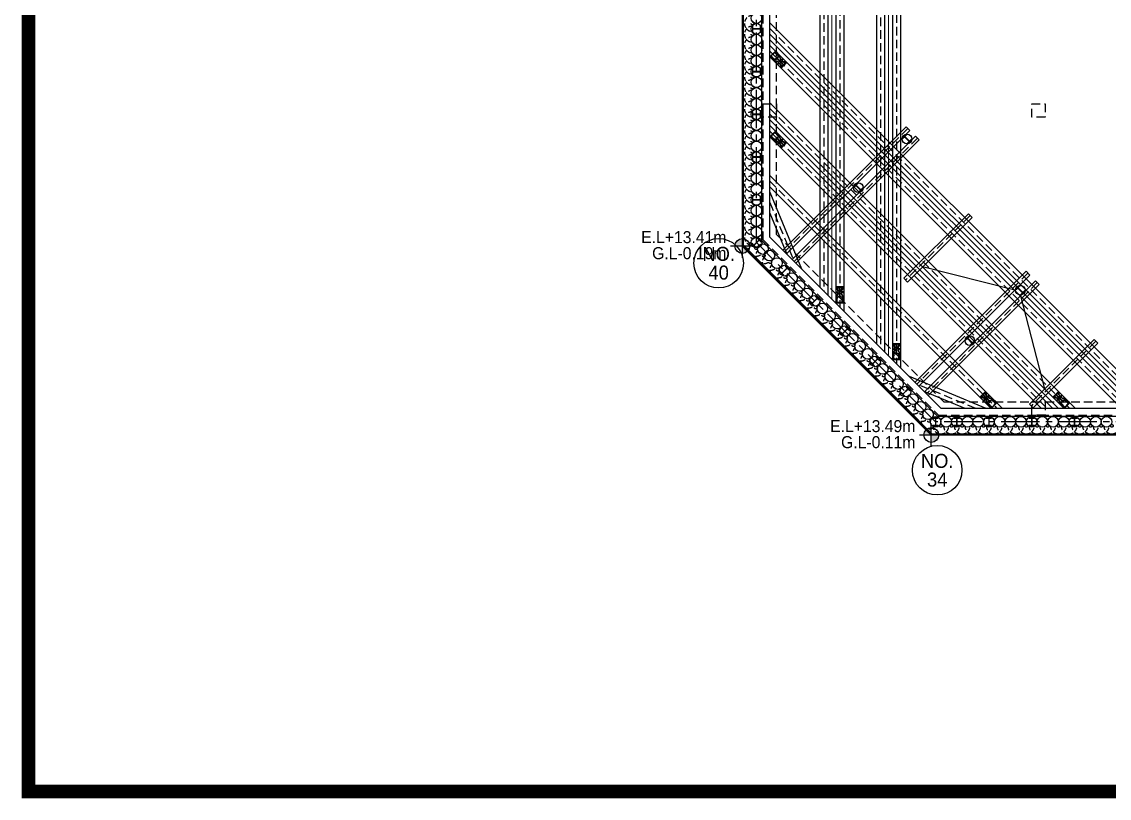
# Model space of a CAD drawing. Header units: millimetres. Extents: x 1073475 to 2890243, y -1340830 to -367733.
# Drawn here: x 2176465 to 2183594, y -384873 to -379784 of the extents above; entities that cross this region are included whole.
import ezdxf
from ezdxf.enums import TextEntityAlignment as Align

# ---------------------------------------------------------------- set-up
doc = ezdxf.new("R2010")
doc.units = ezdxf.units.MM
doc.header["$LTSCALE"] = 50
for name, pattern in [('CENTER2', [28.575, 19.05, -3.175, 3.175, -3.175]), ('HIDDEN', [9.525, 6.35, -3.175]), ('HIDDEN2', [4.7625, 3.175, -1.5875]), ('PHANTOM', [63.5, 31.75, -6.35, 6.35, -6.35, 6.35, -6.35])]:
    doc.linetypes.add(name, pattern=pattern)
doc.layers.add('_0', color=7, linetype='Continuous', lineweight=0)
for name, color, linetype in [('ANGLE', 1, 'Continuous'), ('CEN', 1, 'CENTER2'), ('CIP', 1, 'Continuous'), ('H-BEAM', 5, 'Continuous'), ('H-BEAM-상부', 173, 'Continuous'), ('HPILE-300x200', 3, 'Continuous'), ('NO', 2, 'Continuous'), ('POST PILE', 6, 'Continuous'), ('SGR', 8, 'Continuous'), ('ST-CEN', 1, 'HIDDEN'), ('ST-CEN(상부 H-BEAM)', 1, 'HIDDEN'), ('ST-CEN(하부 H-BEAM)', 1, 'HIDDEN'), ('STRUT', 3, 'Continuous'), ('WALE-1', 3, 'Continuous'), ('건축', 233, 'HIDDEN'), ('대지경계선', 6, 'PHANTOM'), ('유압JACK', 2, 'Continuous'), ('현황레벨', 7, 'Continuous')]:
    doc.layers.add(name, color=color, linetype=linetype)
doc.styles.add('돋움', font='')
doc.styles.get('돋움').set_extended_font_data('Dotum')

# ---------------------------------------------------------------- blocks, each defined once
blk = doc.blocks.new('계측평면')
at = {"layer": '대지경계선', "color": 8}
blk.add_line((26245, -35090), (1238, -35090), dxfattribs=at)
at = {"layer": '대지경계선', "const_width": 60}
for points in [[(-5833, -5158), (-176, 499), (26245, 499), (26245, -35090), (1238, -35090), (-5833, -28019), (-5833, -5158)], [(26247, -35088), (1240, -35088), (-5831, -28017), (-5831, -5156), (-174, 501), (26247, 501)]]:
    blk.add_lwpolyline(points, dxfattribs=at)
blk = doc.blocks.new('A$C1D3235D9')
at = {"layer": 'SGR', "linetype": 'HIDDEN2'}
blk.add_circle((0, 0), 50, dxfattribs=at)
blk.add_arc((0, 0), 300, 0, 180, dxfattribs=at)
blk = doc.blocks.new('A$C59AB4A79')
at = {"layer": '현황레벨'}
h = blk.add_hatch(color=251, dxfattribs=at)
h.paths.add_polyline_path([(-18378, -23392, 0.414214), (-18655, -23669), (-18378, -23669)])
h.paths.add_polyline_path([(-18378, -23669), (-18378, -23946, 0.414214), (-18101, -23669)])
h = blk.add_hatch(color=251, dxfattribs=at)
h.paths.add_polyline_path([(-11307, -30463, 0.414214), (-11584, -30740), (-11307, -30740)])
h.paths.add_polyline_path([(-11307, -30740), (-11307, -31017, 0.414214), (-11029, -30740)])
at = {"layer": '_0', "color": 251}
for p, q in [((-12913, 3275), (-12913, -27775)), ((-15034, 1154), (-15034, -25654)), ((-17350, -15950), (-3550, -29750)), ((-17350, -18950), (-6550, -29750))]:
    blk.add_line(p, q, dxfattribs=at)
at = {"layer": 'ANGLE', "color": 251, "ltscale": 0.2}
for p, q in [((-8187, -25325), (-11632, -24456)), ((-7975, -25537), (-7068, -29020))]:
    blk.add_line(p, q, dxfattribs=at)
at = {"layer": 'CEN', "color": 251, "ltscale": 1.5}
for p, q in [((-17850, -23545), (-17850, -955)), ((-11145, -30250), (-17850, -23545)), ((14173, -30250), (-11145, -30250))]:
    blk.add_line(p, q, dxfattribs=at)
at = {"layer": 'CIP', "color": 251}
for centre in [(-17850, -15145), (-17850, -15545), (-17850, -15945), (-17850, -16345), (-17850, -16745), (-17850, -17145), (-17850, -17545), (-17850, -17945), (-17850, -18345), (-17850, -18745), (-17850, -19145), (-17850, -19545), (-17850, -19945), (-17850, -20345), (-17850, -20745), (-17850, -21145), (-17850, -21545), (-17850, -21945), (-17850, -22345), (-17850, -22745), (-17850, -23145), (-17850, -23545), (-17611, -23784), (-17368, -24027), (-17085, -24310), (-16802, -24593), (-16519, -24876), (-16236, -25159), (-15953, -25442), (-15670, -25725), (-15388, -26007), (-15105, -26290), (-14822, -26573), (-14539, -26856), (-14256, -27139), (-13973, -27422), (-13691, -27704), (-13408, -27987), (-13125, -28270), (-12842, -28553), (-12559, -28836), (-12276, -29119), (-11994, -29401), (-11711, -29684), (-11428, -29967), (-11145, -30250), (-10748, -30250), (-10350, -30250), (-9950, -30250), (-9550, -30250), (-9150, -30250), (-8750, -30250), (-8350, -30250), (-7950, -30250), (-7550, -30250), (-7150, -30250), (-6750, -30250), (-6350, -30250), (-5950, -30250), (-5550, -30250), (-5150, -30250), (-4750, -30250)]:
    blk.add_circle(centre, 200, dxfattribs=at)
at = {"layer": 'H-BEAM', "color": 251}
for p, q in [((-16866, -23822), (-12253, -19208)), ((-12112, -19350), (-16725, -23963)), ((-12253, -19208), (-12112, -19350)), ((-11900, -19562), (-16513, -24175)), ((-16371, -24317), (-11758, -19703)), ((-11758, -19703), (-11900, -19562)), ((-11917, -28771), (-7763, -24618)), ((-7622, -24759), (-11775, -28913)), ((-7763, -24618), (-7622, -24759)), ((-7409, -24971), (-11563, -29125)), ((-11422, -29266), (-7268, -25113)), ((-7268, -25113), (-7409, -24971))]:
    blk.add_line(p, q, dxfattribs=at)
at = {"layer": 'H-BEAM-상부', "color": 251}
for p, q in [((-9920, -22461), (-12339, -24880)), ((-12197, -25022), (-9778, -22603)), ((-9778, -22603), (-9920, -22461)), ((-12339, -24880), (-12197, -25022)), ((-5215, -27166), (-7634, -29585)), ((-5073, -27308), (-5215, -27166)), ((-7492, -29727), (-5073, -27308)), ((-7634, -29585), (-7492, -29727))]:
    blk.add_line(p, q, dxfattribs=at)
at = {"layer": 'HPILE-300x200', "color": 251}
for p, q in [((-17700, -15545), (-18000, -15545)), ((-17700, -17145), (-18000, -17145)), ((-17700, -18745), (-18000, -18745)), ((-17700, -20345), (-18000, -20345)), ((-17700, -21945), (-18000, -21945)), ((-18017, -23570), (-18027, -23580)), ((-18027, -23580), (-17885, -23722)), ((-17963, -23624), (-18017, -23570)), ((-17744, -23439), (-17956, -23651)), ((-17771, -23460), (-17935, -23624)), ((-17929, -23630), (-17765, -23466)), ((-17815, -23368), (-17825, -23378)), ((-17825, -23378), (-17771, -23431)), ((-17673, -23510), (-17815, -23368)), ((-17737, -23466), (-17683, -23520)), ((-17683, -23520), (-17673, -23510)), ((-17875, -23712), (-17929, -23658)), ((-17885, -23722), (-17875, -23712)), ((-16696, -24487), (-16908, -24699)), ((-15564, -25618), (-15777, -25831)), ((-14433, -26750), (-14645, -26962)), ((-13302, -27881), (-13514, -28093)), ((-12170, -29013), (-12382, -29225)), ((-11045, -30100), (-11245, -30100)), ((-11245, -30100), (-11245, -30114)), ((-11245, -30114), (-11169, -30114)), ((-11145, -30100), (-11145, -30400)), ((-11120, -30114), (-11045, -30114)), ((-11045, -30114), (-11045, -30100)), ((-10250, -30100), (-10450, -30100)), ((-10450, -30100), (-10450, -30114)), ((-10450, -30114), (-10375, -30114)), ((-10350, -30100), (-10350, -30400)), ((-10326, -30114), (-10250, -30114)), ((-10250, -30114), (-10250, -30100)), ((-9150, -30100), (-9150, -30400)), ((-7550, -30100), (-7550, -30400)), ((-5950, -30100), (-5950, -30400)), ((-11169, -30386), (-11245, -30386)), ((-11245, -30386), (-11245, -30400)), ((-11245, -30400), (-11045, -30400)), ((-11149, -30134), (-11149, -30366)), ((-11140, -30366), (-11140, -30134)), ((-11045, -30386), (-11120, -30386)), ((-11045, -30400), (-11045, -30386)), ((-10375, -30386), (-10450, -30386)), ((-10450, -30386), (-10450, -30400)), ((-10450, -30400), (-10250, -30400)), ((-10355, -30134), (-10355, -30366)), ((-10346, -30366), (-10346, -30134)), ((-10250, -30386), (-10326, -30386)), ((-10250, -30400), (-10250, -30386))]:
    blk.add_line(p, q, dxfattribs=at)
for points in [[(-18000, -15645), (-17986, -15645), (-17986, -15569, -0.414214), (-17966, -15549), (-17734, -15549, -0.414214), (-17714, -15569), (-17714, -15645), (-17700, -15645), (-17700, -15445), (-17714, -15445), (-17714, -15520, -0.414214), (-17734, -15540), (-17966, -15540, -0.414214), (-17986, -15520), (-17986, -15445), (-18000, -15445)], [(-18000, -17245), (-17986, -17245), (-17986, -17169, -0.414214), (-17966, -17149), (-17734, -17149, -0.414214), (-17714, -17169), (-17714, -17245), (-17700, -17245), (-17700, -17045), (-17714, -17045), (-17714, -17120, -0.414214), (-17734, -17140), (-17966, -17140, -0.414214), (-17986, -17120), (-17986, -17045), (-18000, -17045)], [(-18000, -18845), (-17986, -18845), (-17986, -18769, -0.414214), (-17966, -18749), (-17734, -18749, -0.414214), (-17714, -18769), (-17714, -18845), (-17700, -18845), (-17700, -18645), (-17714, -18645), (-17714, -18720, -0.414214), (-17734, -18740), (-17966, -18740, -0.414214), (-17986, -18720), (-17986, -18645), (-18000, -18645)], [(-18000, -20445), (-17986, -20445), (-17986, -20369, -0.414214), (-17966, -20349), (-17734, -20349, -0.414214), (-17714, -20369), (-17714, -20445), (-17700, -20445), (-17700, -20245), (-17714, -20245), (-17714, -20320, -0.414214), (-17734, -20340), (-17966, -20340, -0.414214), (-17986, -20320), (-17986, -20245), (-18000, -20245)], [(-18000, -22045), (-17986, -22045), (-17986, -21969, -0.414214), (-17966, -21949), (-17734, -21949, -0.414214), (-17714, -21969), (-17714, -22045), (-17700, -22045), (-17700, -21845), (-17714, -21845), (-17714, -21920, -0.414214), (-17734, -21940), (-17966, -21940, -0.414214), (-17986, -21920), (-17986, -21845), (-18000, -21845)], [(-16837, -24770), (-16827, -24760), (-16881, -24707, -0.414214), (-16881, -24678), (-16717, -24514, -0.414214), (-16688, -24514), (-16635, -24568), (-16625, -24558), (-16766, -24416), (-16776, -24426), (-16723, -24480, -0.414214), (-16723, -24508), (-16887, -24672, -0.414214), (-16915, -24672), (-16969, -24619), (-16979, -24629)], [(-15706, -25901), (-15696, -25891), (-15749, -25838, -0.414214), (-15749, -25810), (-15585, -25646, -0.414214), (-15557, -25646), (-15504, -25699), (-15494, -25689), (-15635, -25548), (-15645, -25558), (-15592, -25611, -0.414214), (-15592, -25639), (-15756, -25803, -0.414214), (-15784, -25803), (-15837, -25750), (-15847, -25760)], [(-14574, -27033), (-14565, -27023), (-14618, -26969, -0.414214), (-14618, -26941), (-14454, -26777, -0.414214), (-14426, -26777), (-14372, -26830), (-14362, -26821), (-14504, -26679), (-14514, -26689), (-14460, -26742, -0.414214), (-14460, -26771), (-14624, -26935, -0.414214), (-14653, -26935), (-14706, -26881), (-14716, -26891)], [(-13443, -28164), (-13433, -28154), (-13487, -28101, -0.414214), (-13487, -28072), (-13323, -27908, -0.414214), (-13294, -27908), (-13241, -27962), (-13231, -27952), (-13372, -27810), (-13382, -27820), (-13329, -27874, -0.414214), (-13329, -27902), (-13493, -28066, -0.414214), (-13521, -28066), (-13575, -28013), (-13584, -28023)], [(-12312, -29295), (-12302, -29286), (-12355, -29232, -0.414214), (-12355, -29204), (-12191, -29040, -0.414214), (-12163, -29040), (-12109, -29093), (-12100, -29083), (-12241, -28942), (-12251, -28952), (-12198, -29005, -0.414214), (-12198, -29033), (-12362, -29197, -0.414214), (-12390, -29197), (-12443, -29144), (-12453, -29154)], [(-9050, -30400), (-9050, -30386), (-9126, -30386, -0.414214), (-9146, -30366), (-9146, -30134, -0.414214), (-9126, -30114), (-9050, -30114), (-9050, -30100), (-9250, -30100), (-9250, -30114), (-9175, -30114, -0.414214), (-9155, -30134), (-9155, -30366, -0.414214), (-9175, -30386), (-9250, -30386), (-9250, -30400)], [(-7450, -30400), (-7450, -30386), (-7525, -30386, -0.414214), (-7545, -30366), (-7545, -30134, -0.414214), (-7525, -30114), (-7450, -30114), (-7450, -30100), (-7650, -30100), (-7650, -30114), (-7574, -30114, -0.414214), (-7554, -30134), (-7554, -30366, -0.414214), (-7574, -30386), (-7650, -30386), (-7650, -30400)], [(-5850, -30400), (-5850, -30386), (-5926, -30386, -0.414214), (-5946, -30366), (-5946, -30134, -0.414214), (-5926, -30114), (-5850, -30114), (-5850, -30100), (-6050, -30100), (-6050, -30114), (-5975, -30114, -0.414214), (-5955, -30134), (-5955, -30366, -0.414214), (-5975, -30386), (-6050, -30386), (-6050, -30400)]]:
    blk.add_lwpolyline(points, format="xyb", close=True, dxfattribs=at)
for centre, start, end in [((-17785, -23446), 315, 45), ((-17751, -23480), 45, 135), ((-17949, -23610), 225, 315), ((-17915, -23644), 135, 225), ((-11169, -30134), 0, 90), ((-11120, -30134), 90, 180), ((-10375, -30134), 0, 90), ((-10326, -30134), 90, 180), ((-11169, -30366), 270, 0), ((-11120, -30366), 180, 270), ((-10375, -30366), 270, 0), ((-10326, -30366), 180, 270)]:
    blk.add_arc(centre, 20, start, end, dxfattribs=at)
at = {"layer": 'NO', "color": 251}
for centre in [(-19265, -24314), (-11087, -32060)]:
    blk.add_circle(centre, 927, dxfattribs=at)
at = {"layer": 'POST PILE', "color": 251}
for p, q in [((-12112, -19774), (-12324, -19562)), ((-13930, -21592), (-14142, -21380)), ((-7869, -25431), (-8081, -25219)), ((-9758, -27320), (-9970, -27108))]:
    blk.add_line(p, q, dxfattribs=at)
for points in [[(-12395, -19633), (-12377, -19650), (-12327, -19600, -0.414214), (-12299, -19600), (-12150, -19749, -0.414214), (-12150, -19777), (-12200, -19827), (-12182, -19845), (-12041, -19703), (-12059, -19686), (-12109, -19736, -0.414214), (-12137, -19736), (-12285, -19587, -0.414214), (-12285, -19559), (-12235, -19509), (-12253, -19491)], [(-14213, -21451), (-14195, -21469), (-14145, -21419, -0.414214), (-14117, -21419), (-13968, -21567, -0.414214), (-13968, -21595), (-14018, -21645), (-14001, -21663), (-13859, -21522), (-13877, -21504), (-13927, -21554, -0.414214), (-13955, -21554), (-14103, -21405, -0.414214), (-14103, -21377), (-14054, -21327), (-14071, -21309)], [(-8152, -25290), (-8134, -25307), (-8084, -25257, -0.414214), (-8056, -25257), (-7908, -25406, -0.414214), (-7908, -25434), (-7957, -25484), (-7940, -25502), (-7798, -25360), (-7816, -25343), (-7866, -25392, -0.414214), (-7894, -25392), (-8043, -25244, -0.414214), (-8043, -25216), (-7993, -25166), (-8010, -25148)], [(-10041, -27178), (-10023, -27196), (-9973, -27146, -0.414214), (-9945, -27146), (-9797, -27295, -0.414214), (-9797, -27323), (-9846, -27373), (-9829, -27391), (-9687, -27249), (-9705, -27231), (-9755, -27281, -0.414214), (-9783, -27281), (-9932, -27133, -0.414214), (-9932, -27105), (-9882, -27055), (-9899, -27037)]]:
    blk.add_lwpolyline(points, format="xyb", close=True, dxfattribs=at)
for centre in [(-12218, -19668), (-14036, -21486), (-7975, -25325), (-9864, -27214)]:
    blk.add_circle(centre, 180, dxfattribs=at)
at = {"layer": 'SGR', "color": 251, "linetype": 'HIDDEN2'}
for centre in [(-17859, -23749), (-17576, -24031), (-17332, -24275), (-17049, -24558), (-10948, -30400), (-10548, -30400), (-10150, -30400), (-9750, -30400), (-9350, -30400)]:
    blk.add_circle(centre, 50, dxfattribs=at)
for centre, start, end in [((-17859, -23749), 135, 315), ((-17576, -24031), 135, 315), ((-17332, -24275), 135, 315), ((-17049, -24558), 135, 315), ((-10948, -30400), 180, 0), ((-10548, -30400), 180, 0), ((-10150, -30400), 180, 0), ((-9750, -30400), 180, 0), ((-9350, -30400), 180, 0)]:
    blk.add_arc(centre, 300, start, end, dxfattribs=at)
at = {"layer": 'ST-CEN', "color": 251}
for p, q in [((-12613, 3575), (-12613, -28075)), ((-13213, 2975), (-13213, -27475)), ((-14734, 1454), (-14734, -25954)), ((-15334, 854), (-15334, -25354)), ((-17350, -15526), (-3126, -29750)), ((-17350, -16374), (-3974, -29750)), ((-17350, -18526), (-6126, -29750)), ((-17350, -19374), (-6974, -29750)), ((-17350, -21250), (-8850, -29750)), ((-17350, -22045), (-16436, -24252)), ((-9645, -29750), (-11852, -28836))]:
    blk.add_line(p, q, dxfattribs=at)
at = {"layer": 'ST-CEN(상부 H-BEAM)', "color": 251}
for p, q in [((-9849, -22532), (-12268, -24951)), ((-5144, -27237), (-7563, -29656))]:
    blk.add_line(p, q, dxfattribs=at)
at = {"layer": 'ST-CEN(하부 H-BEAM)', "color": 251}
for p, q in [((-12182, -19279), (-16796, -23892)), ((-11829, -19633), (-16442, -24246)), ((-7692, -24688), (-11846, -28842)), ((-7339, -25042), (-11492, -29196))]:
    blk.add_line(p, q, dxfattribs=at)
at = {"layer": 'STRUT', "color": 251}
for p, q in [((-12463, 3725), (-12463, -28225)), ((-12763, 3425), (-12763, -27925)), ((-13063, 3125), (-13063, -27625)), ((-13363, 2825), (-13363, -27325)), ((-14884, 1304), (-14884, -25804)), ((-14584, 1604), (-14584, -26104)), ((-15184, 1004), (-15184, -25504)), ((-15484, 704), (-15484, -25204)), ((-17350, -15314), (-2914, -29750)), ((-17350, -15738), (-3338, -29750)), ((-17350, -16162), (-3762, -29750)), ((-17350, -16586), (-4186, -29750)), ((-17350, -18314), (-5914, -29750)), ((-17350, -18738), (-6338, -29750)), ((-17350, -19162), (-6762, -29750)), ((-17350, -19586), (-7186, -29750)), ((-17350, -21038), (-8638, -29750)), ((-17350, -21462), (-9062, -29750))]:
    blk.add_line(p, q, dxfattribs=at)
at = {"layer": 'STRUT', "color": 251, "ltscale": 0.2}
for p, q in [((-17350, -21653), (-16159, -24529)), ((-17350, -22437), (-16713, -23975)), ((-9253, -29750), (-12129, -28559)), ((-10037, -29750), (-11575, -29113))]:
    blk.add_line(p, q, dxfattribs=at)
at = {"layer": 'WALE-1', "color": 251}
for p, q in [((-17650, -23462), (-17650, -1038)), ((-17350, -23338), (-17350, -1162)), ((-11062, -30050), (-17650, -23462)), ((-10938, -29750), (-17350, -23338)), ((13923, -30050), (-11062, -30050)), ((13623, -29750), (-10938, -29750))]:
    blk.add_line(p, q, dxfattribs=at)
at = {"layer": '건축', "color": 251}
for p, q in [((-18378, -23669), (-18378, -808)), ((-17600, -23441), (-17600, -1059)), ((-17100, -23234), (-17100, -1266)), ((-17600, -18850), (-17600, -18350)), ((-17600, -18350), (-17100, -18350)), ((-17100, -18350), (-17100, -18850)), ((-7550, -18850), (-7550, -18350)), ((-7550, -18350), (-7050, -18350)), ((-7050, -18350), (-7050, -18850)), ((-17100, -18850), (-17600, -18850)), ((-7050, -18850), (-7550, -18850)), ((-17600, -23441), (-11041, -30000)), ((-17100, -23234), (-10834, -29500)), ((-11307, -30740), (-18378, -23669)), ((-10834, -29500), (12500, -29500)), ((-7550, -30000), (-7550, -29500)), ((-7550, -29500), (-7050, -29500)), ((-7050, -29500), (-7050, -30000)), ((-11041, -30000), (13000, -30000)), ((-7050, -30000), (-7550, -30000)), ((13700, -30740), (-11307, -30740))]:
    blk.add_line(p, q, dxfattribs=at)
at = {"layer": '대지경계선', "const_width": 60}
blk.add_lwpolyline([(13700, -30740), (-11307, -30740), (-18378, -23669), (-18378, -808), (-12721, 4849), (13700, 4849)], dxfattribs=at)
at = {"layer": '유압JACK', "color": 251}
for p, q in [((-17350, -16586), (-17138, -16374)), ((-17341, -16596), (-17350, -16586)), ((-17341, -16596), (-17166, -16734)), ((-17334, -16596), (-17320, -16581)), ((-17298, -16581), (-17149, -16731)), ((-17296, -16557), (-17167, -16429)), ((-17296, -16562), (-17169, -16688)), ((-17276, -16581), (-17274, -16578)), ((-17274, -16578), (-17263, -16589)), ((-17266, -16591), (-17263, -16589)), ((-17202, -16655), (-17199, -16652)), ((-17189, -16663), (-17199, -16652)), ((-17192, -16666), (-17189, -16663)), ((-17163, -16429), (-17036, -16555)), ((-17144, -16448), (-17146, -16451)), ((-17146, -16451), (-17136, -16461)), ((-17129, -16391), (-17143, -16405)), ((-17143, -16426), (-16994, -16575)), ((-17129, -16383), (-17138, -16374)), ((-17133, -16458), (-17136, -16461)), ((-17129, -16383), (-16990, -16558)), ((-17129, -16677), (-17047, -16596)), ((-17125, -16681), (-17129, -16677)), ((-17127, -16664), (-17060, -16598)), ((-17123, -16668), (-17127, -16664)), ((-17125, -16681), (-17044, -16600)), ((-17123, -16668), (-17058, -16603)), ((-17119, -16668), (-17122, -16666)), ((-17121, -16670), (-17056, -16605)), ((-17121, -16677), (-17051, -16607)), ((-17118, -16674), (-17121, -16670)), ((-17117, -16673), (-17121, -16670)), ((-17115, -16683), (-17121, -16677)), ((-17113, -16682), (-17119, -16675)), ((-17075, -16662), (-16995, -16742)), ((-17069, -16522), (-17072, -16525)), ((-17062, -16535), (-17072, -16525)), ((-17067, -16670), (-17055, -16657)), ((-17063, -16649), (-16983, -16729)), ((-17059, -16533), (-17062, -16535)), ((-17057, -16601), (-17060, -16598)), ((-17058, -16603), (-17057, -16601)), ((-17056, -16605), (-17058, -16603)), ((-17056, -16605), (-17054, -16603)), ((-17051, -16607), (-17054, -16603)), ((-17051, -16607), (-17054, -16603)), ((-17051, -16607), (-17054, -16603)), ((-17051, -16607), (-17047, -16603)), ((-17043, -16612), (-17049, -16605)), ((-17044, -16600), (-17047, -16596)), ((-17041, -16609), (-17047, -16603)), ((-16936, -16686), (-16967, -16622)), ((-16967, -16643), (-16967, -16626)), ((-16932, -16689), (-16961, -16661)), ((-16872, -16665), (-16908, -16695)), ((-16858, -16679), (-16888, -16714)), ((-17039, -16788), (-17103, -16757)), ((-17081, -16757), (-17098, -16757)), ((-17035, -16792), (-17064, -16763)), ((-17060, -16852), (-17030, -16816)), ((-17046, -16866), (-17010, -16836)), ((-16995, -16752), (-17035, -16792)), ((-16984, -16741), (-17032, -16789)), ((-17031, -16795), (-17032, -16795)), ((-16990, -16837), (-17032, -16795)), ((-17031, -16796), (-17032, -16795)), ((-17009, -16728), (-16996, -16715)), ((-16995, -16752), (-16932, -16689)), ((-16988, -16838), (-16990, -16837)), ((-16984, -16741), (-16935, -16692)), ((-16934, -16790), (-16983, -16838)), ((-16974, -16846), (-16894, -16934)), ((-16973, -16829), (-16895, -16751)), ((-16930, -16794), (-16973, -16838)), ((-16969, -16833), (-16973, -16829)), ((-16967, -16831), (-16971, -16827)), ((-16969, -16833), (-16891, -16755)), ((-16932, -16992), (-16959, -16862)), ((-16935, -16994), (-16832, -16892)), ((-16935, -16994), (-16850, -16909)), ((-16935, -16994), (-16895, -16954)), ((-16926, -17011), (-16935, -17001)), ((-16934, -16790), (-16886, -16742)), ((-16887, -16734), (-16930, -16692)), ((-16929, -16693), (-16930, -16692)), ((-16928, -16694), (-16930, -16692)), ((-16930, -16794), (-16887, -16751)), ((-16926, -17011), (-16714, -16799)), ((-16714, -16799), (-16926, -17011)), ((-16911, -16825), (-16850, -16888)), ((-16900, -16814), (-16836, -16875)), ((-16893, -16757), (-16897, -16753)), ((-16891, -16755), (-16895, -16751)), ((-16886, -16736), (-16887, -16734)), ((-16878, -16751), (-16790, -16830)), ((-16733, -16792), (-16862, -16765)), ((-16730, -16789), (-16840, -16899)), ((-16730, -16789), (-16815, -16874)), ((-16730, -16789), (-16770, -16829)), ((-16714, -16799), (-16723, -16789)), ((-17350, -19586), (-17138, -19374)), ((-17296, -19557), (-17167, -19429)), ((-17163, -19429), (-17036, -19555)), ((-17144, -19448), (-17146, -19451)), ((-17146, -19451), (-17136, -19461)), ((-17129, -19391), (-17143, -19405)), ((-17143, -19426), (-16994, -19575)), ((-17129, -19383), (-17138, -19374)), ((-17133, -19458), (-17136, -19461)), ((-17129, -19383), (-16990, -19558)), ((-17069, -19522), (-17072, -19525)), ((-17062, -19535), (-17072, -19525)), ((-17059, -19533), (-17062, -19535)), ((-17341, -19596), (-17350, -19586)), ((-17341, -19596), (-17166, -19734)), ((-17334, -19596), (-17320, -19581)), ((-17298, -19581), (-17149, -19731)), ((-17296, -19562), (-17169, -19688)), ((-17276, -19581), (-17274, -19578)), ((-17274, -19578), (-17263, -19589)), ((-17266, -19591), (-17263, -19589)), ((-17202, -19655), (-17199, -19652)), ((-17189, -19663), (-17199, -19652)), ((-17192, -19666), (-17189, -19663)), ((-17129, -19677), (-17047, -19596)), ((-17125, -19681), (-17129, -19677)), ((-17127, -19664), (-17060, -19598)), ((-17123, -19668), (-17127, -19664)), ((-17125, -19681), (-17044, -19600)), ((-17123, -19668), (-17058, -19603)), ((-17119, -19668), (-17122, -19666)), ((-17121, -19670), (-17056, -19605)), ((-17121, -19677), (-17051, -19607)), ((-17118, -19674), (-17121, -19670)), ((-17117, -19673), (-17121, -19670)), ((-17115, -19683), (-17121, -19677)), ((-17113, -19682), (-17119, -19675)), ((-17039, -19788), (-17103, -19757)), ((-17081, -19757), (-17098, -19757)), ((-17075, -19662), (-16995, -19742)), ((-17067, -19670), (-17055, -19657)), ((-17035, -19792), (-17064, -19763)), ((-17063, -19649), (-16983, -19729)), ((-17057, -19601), (-17060, -19598)), ((-17060, -19852), (-17030, -19816)), ((-17058, -19603), (-17057, -19601)), ((-17056, -19605), (-17058, -19603)), ((-17056, -19605), (-17054, -19603)), ((-17051, -19607), (-17054, -19603)), ((-17051, -19607), (-17054, -19603)), ((-17051, -19607), (-17054, -19603)), ((-17051, -19607), (-17047, -19603)), ((-17043, -19612), (-17049, -19605)), ((-17044, -19600), (-17047, -19596)), ((-17041, -19609), (-17047, -19603)), ((-17046, -19866), (-17010, -19836)), ((-16995, -19752), (-17035, -19792)), ((-16984, -19741), (-17032, -19789)), ((-17031, -19795), (-17032, -19795)), ((-16990, -19837), (-17032, -19795)), ((-17031, -19796), (-17032, -19795)), ((-17009, -19728), (-16996, -19715)), ((-16995, -19752), (-16932, -19689)), ((-16988, -19838), (-16990, -19837)), ((-16984, -19741), (-16935, -19692)), ((-16934, -19790), (-16983, -19838)), ((-16974, -19846), (-16894, -19934)), ((-16973, -19829), (-16895, -19751)), ((-16930, -19794), (-16973, -19838)), ((-16969, -19833), (-16973, -19829)), ((-16967, -19831), (-16971, -19827)), ((-16969, -19833), (-16891, -19755)), ((-16936, -19686), (-16967, -19622)), ((-16967, -19643), (-16967, -19626)), ((-16932, -19689), (-16961, -19661)), ((-16932, -19992), (-16959, -19862)), ((-16935, -19994), (-16832, -19892)), ((-16935, -19994), (-16850, -19909)), ((-16934, -19790), (-16886, -19742)), ((-16887, -19734), (-16930, -19692)), ((-16929, -19693), (-16930, -19692)), ((-16928, -19694), (-16930, -19692)), ((-16930, -19794), (-16887, -19751)), ((-16926, -20011), (-16714, -19799)), ((-16714, -19799), (-16926, -20011)), ((-16911, -19825), (-16850, -19888)), ((-16872, -19665), (-16908, -19695)), ((-16900, -19814), (-16836, -19875)), ((-16893, -19757), (-16897, -19753)), ((-16891, -19755), (-16895, -19751)), ((-16858, -19679), (-16888, -19714)), ((-16886, -19736), (-16887, -19734)), ((-16878, -19751), (-16790, -19830)), ((-16733, -19792), (-16862, -19765)), ((-16730, -19789), (-16840, -19899)), ((-16730, -19789), (-16815, -19874)), ((-16730, -19789), (-16770, -19829)), ((-16714, -19799), (-16723, -19789)), ((-16935, -19994), (-16895, -19954)), ((-16926, -20011), (-16935, -20001)), ((-14884, -25204), (-14884, -25217)), ((-14584, -25204), (-14884, -25204)), ((-14884, -25204), (-14584, -25204)), ((-14879, -25222), (-14759, -25222)), ((-14879, -25222), (-14723, -25222)), ((-14879, -25222), (-14823, -25222)), ((-14875, -25222), (-14802, -25333)), ((-14589, -25222), (-14734, -25222)), ((-14589, -25222), (-14709, -25222)), ((-14593, -25222), (-14666, -25333)), ((-14589, -25222), (-14646, -25222)), ((-14584, -25204), (-14584, -25217)), ((-14884, -25791), (-14858, -25569)), ((-14867, -25391), (-14820, -25387)), ((-14867, -25411), (-14820, -25415)), ((-14844, -25771), (-14844, -25560)), ((-14807, -25441), (-14830, -25508)), ((-14828, -25783), (-14828, -25604)), ((-14828, -25636), (-14824, -25636)), ((-14815, -25493), (-14827, -25505)), ((-14824, -25636), (-14824, -25651)), ((-14801, -25354), (-14808, -25236)), ((-14807, -25370), (-14807, -25372)), ((-14807, -25372), (-14807, -25432)), ((-14807, -25430), (-14807, -25432)), ((-14807, -25431), (-14807, -25432)), ((-14807, -25436), (-14807, -25476)), ((-14718, -25436), (-14807, -25436)), ((-14734, -25366), (-14803, -25366)), ((-14734, -25436), (-14803, -25436)), ((-14734, -25360), (-14795, -25360)), ((-14791, -25578), (-14791, -25583)), ((-14676, -25578), (-14791, -25578)), ((-14676, -25583), (-14791, -25583)), ((-14679, -25360), (-14789, -25360)), ((-14789, -25360), (-14789, -25366)), ((-14679, -25366), (-14789, -25366)), ((-14786, -25360), (-14786, -25366)), ((-14786, -25570), (-14786, -25578)), ((-14781, -25578), (-14786, -25578)), ((-14783, -25569), (-14783, -25578)), ((-14781, -25578), (-14781, -25583)), ((-14781, -25578), (-14781, -25583)), ((-14781, -25578), (-14781, -25583)), ((-14682, -25578), (-14781, -25578)), ((-14779, -25583), (-14781, -25583)), ((-14779, -25586), (-14781, -25586)), ((-14781, -25586), (-14781, -25591)), ((-14687, -25591), (-14781, -25591)), ((-14779, -25583), (-14779, -25586)), ((-14687, -25583), (-14779, -25583)), ((-14687, -25586), (-14779, -25586)), ((-14742, -25325), (-14744, -25236)), ((-14743, -25557), (-14743, -25443)), ((-14725, -25462), (-14743, -25462)), ((-14725, -25545), (-14743, -25545)), ((-14734, -25360), (-14673, -25360)), ((-14734, -25366), (-14666, -25366)), ((-14734, -25436), (-14666, -25436)), ((-14726, -25325), (-14724, -25236)), ((-14725, -25557), (-14725, -25443)), ((-14718, -25436), (-14662, -25436)), ((-14689, -25583), (-14689, -25586)), ((-14687, -25578), (-14687, -25583)), ((-14687, -25578), (-14687, -25583)), ((-14687, -25586), (-14687, -25591)), ((-14685, -25569), (-14685, -25578)), ((-14682, -25360), (-14682, -25366)), ((-14682, -25570), (-14682, -25578)), ((-14679, -25360), (-14679, -25366)), ((-14676, -25578), (-14676, -25583)), ((-14667, -25354), (-14661, -25236)), ((-14662, -25370), (-14662, -25372)), ((-14662, -25372), (-14662, -25432)), ((-14662, -25430), (-14662, -25432)), ((-14662, -25431), (-14662, -25432)), ((-14662, -25436), (-14662, -25476)), ((-14662, -25441), (-14638, -25508)), ((-14654, -25493), (-14641, -25505)), ((-14602, -25391), (-14648, -25387)), ((-14602, -25411), (-14648, -25415)), ((-14644, -25636), (-14644, -25651)), ((-14640, -25636), (-14644, -25636)), ((-14640, -25783), (-14640, -25604)), ((-14624, -25771), (-14624, -25560)), ((-14584, -25791), (-14610, -25569)), ((-14884, -25791), (-14884, -25804)), ((-14584, -25804), (-14884, -25804)), ((-14879, -25786), (-14859, -25786)), ((-14828, -25651), (-14824, -25651)), ((-14828, -25741), (-14824, -25741)), ((-14828, -25756), (-14824, -25756)), ((-14643, -25786), (-14825, -25786)), ((-14824, -25756), (-14824, -25741)), ((-14640, -25651), (-14644, -25651)), ((-14644, -25756), (-14644, -25741)), ((-14640, -25741), (-14644, -25741)), ((-14640, -25756), (-14644, -25756)), ((-14589, -25786), (-14609, -25786)), ((-14584, -25791), (-14584, -25804)), ((-12763, -27325), (-12763, -27338)), ((-12463, -27325), (-12763, -27325)), ((-12763, -27325), (-12463, -27325)), ((-12758, -27343), (-12637, -27343)), ((-12758, -27343), (-12602, -27343)), ((-12758, -27343), (-12701, -27343)), ((-12754, -27343), (-12681, -27454)), ((-12745, -27512), (-12699, -27508)), ((-12745, -27532), (-12699, -27536)), ((-12685, -27562), (-12709, -27630)), ((-12693, -27614), (-12705, -27626)), ((-12680, -27475), (-12686, -27357)), ((-12685, -27491), (-12685, -27493)), ((-12685, -27493), (-12685, -27553)), ((-12685, -27551), (-12685, -27553)), ((-12685, -27552), (-12685, -27553)), ((-12685, -27557), (-12685, -27598)), ((-12596, -27557), (-12685, -27557)), ((-12613, -27487), (-12681, -27487)), ((-12613, -27557), (-12681, -27557)), ((-12613, -27481), (-12674, -27481)), ((-12557, -27481), (-12668, -27481)), ((-12668, -27481), (-12668, -27487)), ((-12557, -27487), (-12668, -27487)), ((-12665, -27481), (-12665, -27487)), ((-12620, -27446), (-12622, -27358)), ((-12622, -27678), (-12622, -27565)), ((-12604, -27584), (-12622, -27584)), ((-12604, -27666), (-12622, -27666)), ((-12468, -27343), (-12613, -27343)), ((-12613, -27481), (-12551, -27481)), ((-12613, -27487), (-12544, -27487)), ((-12613, -27557), (-12544, -27557)), ((-12605, -27446), (-12603, -27358)), ((-12604, -27678), (-12604, -27565)), ((-12596, -27557), (-12540, -27557)), ((-12468, -27343), (-12588, -27343)), ((-12560, -27481), (-12560, -27487)), ((-12557, -27481), (-12557, -27487)), ((-12545, -27475), (-12539, -27357)), ((-12472, -27343), (-12544, -27454)), ((-12540, -27491), (-12540, -27493)), ((-12540, -27493), (-12540, -27553)), ((-12540, -27551), (-12540, -27553)), ((-12540, -27552), (-12540, -27553)), ((-12540, -27557), (-12540, -27598)), ((-12540, -27562), (-12517, -27630)), ((-12532, -27614), (-12520, -27626)), ((-12480, -27512), (-12526, -27508)), ((-12480, -27532), (-12526, -27536)), ((-12468, -27343), (-12524, -27343)), ((-12463, -27325), (-12463, -27338)), ((-12763, -27912), (-12737, -27691)), ((-12763, -27912), (-12763, -27925)), ((-12463, -27925), (-12763, -27925)), ((-12758, -27907), (-12738, -27907)), ((-12723, -27892), (-12723, -27681)), ((-12707, -27904), (-12707, -27726)), ((-12707, -27757), (-12703, -27757)), ((-12707, -27772), (-12703, -27772)), ((-12707, -27862), (-12703, -27862)), ((-12707, -27877), (-12703, -27877)), ((-12522, -27907), (-12704, -27907)), ((-12703, -27757), (-12703, -27772)), ((-12703, -27877), (-12703, -27862)), ((-12670, -27699), (-12670, -27704)), ((-12555, -27699), (-12670, -27699)), ((-12555, -27704), (-12670, -27704)), ((-12665, -27691), (-12665, -27699)), ((-12660, -27699), (-12665, -27699)), ((-12662, -27690), (-12662, -27699)), ((-12660, -27699), (-12660, -27704)), ((-12660, -27699), (-12660, -27704)), ((-12660, -27699), (-12660, -27704)), ((-12560, -27699), (-12660, -27699)), ((-12658, -27704), (-12660, -27704)), ((-12658, -27707), (-12660, -27707)), ((-12660, -27707), (-12660, -27712)), ((-12566, -27712), (-12660, -27712)), ((-12658, -27704), (-12658, -27707)), ((-12566, -27704), (-12658, -27704)), ((-12566, -27707), (-12658, -27707)), ((-12568, -27704), (-12568, -27707)), ((-12566, -27699), (-12566, -27704)), ((-12566, -27707), (-12566, -27712)), ((-12565, -27699), (-12565, -27704)), ((-12563, -27690), (-12563, -27699)), ((-12560, -27691), (-12560, -27699)), ((-12555, -27699), (-12555, -27704)), ((-12523, -27757), (-12523, -27772)), ((-12519, -27757), (-12523, -27757)), ((-12519, -27772), (-12523, -27772)), ((-12523, -27877), (-12523, -27862)), ((-12519, -27862), (-12523, -27862)), ((-12519, -27877), (-12523, -27877)), ((-12519, -27904), (-12519, -27726)), ((-12503, -27892), (-12503, -27681)), ((-12463, -27912), (-12489, -27691)), ((-12468, -27907), (-12488, -27907)), ((-12463, -27912), (-12463, -27925)), ((-9274, -29114), (-9486, -29326)), ((-9486, -29326), (-9274, -29114)), ((-9470, -29335), (-9360, -29225)), ((-9470, -29335), (-9385, -29250)), ((-9470, -29335), (-9430, -29295)), ((-9322, -29374), (-9410, -29294)), ((-9265, -29130), (-9368, -29232)), ((-9300, -29311), (-9364, -29250)), ((-9265, -29130), (-9350, -29215)), ((-9289, -29300), (-9350, -29236)), ((-9231, -29291), (-9309, -29369)), ((-9226, -29278), (-9306, -29190)), ((-9265, -29130), (-9305, -29170)), ((-9227, -29295), (-9305, -29373)), ((-9274, -29114), (-9265, -29123)), ((-9270, -29330), (-9227, -29287)), ((-9268, -29133), (-9241, -29262)), ((-9266, -29334), (-9217, -29286)), ((-9233, -29293), (-9229, -29297)), ((-9231, -29291), (-9227, -29295)), ((-9212, -29286), (-9210, -29287)), ((-9210, -29287), (-9168, -29330)), ((-9154, -29258), (-9190, -29288)), ((-9140, -29272), (-9170, -29308)), ((-6550, -29114), (-6762, -29326)), ((-6762, -29326), (-6550, -29114)), ((-6746, -29335), (-6636, -29225)), ((-6746, -29335), (-6661, -29250)), ((-6746, -29335), (-6706, -29295)), ((-6597, -29374), (-6685, -29294)), ((-6541, -29130), (-6643, -29232)), ((-6576, -29311), (-6640, -29250)), ((-6541, -29130), (-6626, -29215)), ((-6565, -29300), (-6626, -29236)), ((-6507, -29291), (-6585, -29369)), ((-6541, -29130), (-6581, -29170)), ((-6502, -29278), (-6581, -29190)), ((-6502, -29295), (-6581, -29373)), ((-6550, -29114), (-6541, -29123)), ((-6546, -29330), (-6502, -29287)), ((-6544, -29133), (-6517, -29262)), ((-6542, -29334), (-6493, -29286)), ((-6509, -29293), (-6504, -29297)), ((-6507, -29291), (-6502, -29295)), ((-6487, -29286), (-6486, -29287)), ((-6486, -29287), (-6444, -29330)), ((-6430, -29258), (-6466, -29288)), ((-6416, -29272), (-6446, -29308)), ((-9486, -29326), (-9477, -29335)), ((-9467, -29332), (-9338, -29359)), ((-9342, -29446), (-9312, -29410)), ((-9328, -29460), (-9292, -29430)), ((-9266, -29334), (-9314, -29383)), ((-9314, -29388), (-9313, -29390)), ((-9270, -29330), (-9313, -29373)), ((-9313, -29390), (-9270, -29432)), ((-9309, -29369), (-9305, -29373)), ((-9307, -29367), (-9303, -29371)), ((-9272, -29431), (-9270, -29432)), ((-9271, -29431), (-9270, -29432)), ((-9205, -29372), (-9268, -29435)), ((-9268, -29435), (-9239, -29464)), ((-9216, -29384), (-9265, -29432)), ((-9264, -29439), (-9233, -29503)), ((-9233, -29481), (-9233, -29498)), ((-9137, -29475), (-9217, -29395)), ((-9216, -29384), (-9168, -29335)), ((-9071, -29741), (-9210, -29566)), ((-9057, -29698), (-9206, -29549)), ((-9205, -29372), (-9165, -29332)), ((-9125, -29463), (-9205, -29383)), ((-9191, -29396), (-9204, -29409)), ((-9169, -29328), (-9168, -29330)), ((-9169, -29329), (-9168, -29330)), ((-9165, -29332), (-9136, -29361)), ((-9037, -29696), (-9164, -29569)), ((-9161, -29336), (-9097, -29367)), ((-9159, -29515), (-9153, -29521)), ((-9157, -29513), (-9151, -29519)), ((-9075, -29443), (-9156, -29525)), ((-9156, -29525), (-9153, -29528)), ((-9071, -29447), (-9153, -29528)), ((-9149, -29517), (-9153, -29521)), ((-9079, -29447), (-9149, -29517)), ((-9149, -29517), (-9146, -29521)), ((-9149, -29517), (-9146, -29521)), ((-9149, -29518), (-9146, -29521)), ((-9144, -29519), (-9146, -29521)), ((-9133, -29455), (-9145, -29467)), ((-9079, -29454), (-9144, -29519)), ((-9144, -29519), (-9142, -29522)), ((-9142, -29522), (-9143, -29523)), ((-9143, -29523), (-9140, -29527)), ((-9077, -29457), (-9142, -29522)), ((-9141, -29592), (-9138, -29589)), ((-9073, -29460), (-9140, -29527)), ((-9138, -29589), (-9128, -29599)), ((-9131, -29602), (-9128, -29599)), ((-9119, -29367), (-9102, -29367)), ((-9087, -29443), (-9081, -29449)), ((-9085, -29441), (-9079, -29447)), ((-9083, -29451), (-9079, -29454)), ((-9082, -29451), (-9079, -29454)), ((-9081, -29456), (-9078, -29458)), ((-9077, -29457), (-9073, -29460)), ((-9075, -29443), (-9071, -29447)), ((-9067, -29666), (-9064, -29663)), ((-9054, -29674), (-9064, -29663)), ((-8850, -29538), (-9062, -29750)), ((-9056, -29676), (-9054, -29674)), ((-8902, -29543), (-9051, -29394)), ((-8859, -29529), (-9034, -29390)), ((-8904, -29567), (-9033, -29696)), ((-8904, -29563), (-9031, -29436)), ((-9008, -29459), (-9011, -29462)), ((-9011, -29462), (-9001, -29472)), ((-8998, -29469), (-9001, -29472)), ((-8934, -29533), (-8937, -29536)), ((-8926, -29546), (-8937, -29536)), ((-8924, -29544), (-8926, -29546)), ((-8866, -29529), (-8880, -29543)), ((-8859, -29529), (-8850, -29538)), ((-6762, -29326), (-6753, -29335)), ((-6743, -29332), (-6613, -29359)), ((-6618, -29446), (-6588, -29410)), ((-6603, -29460), (-6568, -29430)), ((-6542, -29334), (-6590, -29383)), ((-6590, -29388), (-6588, -29390)), ((-6546, -29330), (-6589, -29373)), ((-6588, -29390), (-6546, -29432)), ((-6585, -29369), (-6581, -29373)), ((-6583, -29367), (-6579, -29371)), ((-6548, -29431), (-6546, -29432)), ((-6547, -29431), (-6546, -29432)), ((-6480, -29372), (-6543, -29435)), ((-6543, -29435), (-6515, -29464)), ((-6492, -29384), (-6540, -29432)), ((-6540, -29439), (-6509, -29503)), ((-6509, -29481), (-6509, -29498)), ((-6413, -29475), (-6493, -29395)), ((-6492, -29384), (-6444, -29335)), ((-6347, -29741), (-6485, -29566)), ((-6333, -29698), (-6482, -29549)), ((-6480, -29372), (-6441, -29332)), ((-6400, -29463), (-6480, -29383)), ((-6467, -29396), (-6480, -29409)), ((-6445, -29328), (-6444, -29330)), ((-6444, -29329), (-6444, -29330)), ((-6441, -29332), (-6412, -29361)), ((-6313, -29696), (-6439, -29569)), ((-6437, -29336), (-6373, -29367)), ((-6434, -29515), (-6429, -29521)), ((-6433, -29513), (-6427, -29519)), ((-6351, -29443), (-6432, -29525)), ((-6432, -29525), (-6429, -29528)), ((-6347, -29447), (-6429, -29528)), ((-6425, -29517), (-6429, -29521)), ((-6355, -29447), (-6425, -29517)), ((-6425, -29517), (-6421, -29521)), ((-6425, -29517), (-6421, -29521)), ((-6425, -29518), (-6422, -29521)), ((-6408, -29455), (-6421, -29467)), ((-6420, -29519), (-6421, -29521)), ((-6355, -29454), (-6420, -29519)), ((-6420, -29519), (-6418, -29522)), ((-6418, -29522), (-6419, -29523)), ((-6419, -29523), (-6416, -29527)), ((-6353, -29457), (-6418, -29522)), ((-6417, -29592), (-6414, -29589)), ((-6349, -29460), (-6416, -29527)), ((-6414, -29589), (-6404, -29599)), ((-6406, -29602), (-6404, -29599)), ((-6395, -29367), (-6378, -29367)), ((-6363, -29443), (-6357, -29449)), ((-6360, -29441), (-6355, -29447)), ((-6358, -29451), (-6354, -29454)), ((-6358, -29451), (-6355, -29454)), ((-6356, -29456), (-6354, -29458)), ((-6353, -29457), (-6349, -29460)), ((-6351, -29443), (-6347, -29447)), ((-6343, -29666), (-6340, -29663)), ((-6329, -29674), (-6340, -29663)), ((-6126, -29538), (-6338, -29750)), ((-6332, -29676), (-6329, -29674)), ((-6177, -29543), (-6327, -29394)), ((-6135, -29529), (-6310, -29390)), ((-6180, -29567), (-6309, -29696)), ((-6180, -29563), (-6306, -29436)), ((-6284, -29459), (-6287, -29462)), ((-6287, -29462), (-6276, -29472)), ((-6274, -29469), (-6276, -29472)), ((-6210, -29533), (-6213, -29536)), ((-6202, -29546), (-6213, -29536)), ((-6199, -29544), (-6202, -29546)), ((-6142, -29529), (-6156, -29543)), ((-6135, -29529), (-6126, -29538)), ((-9071, -29734), (-9057, -29720)), ((-9071, -29741), (-9062, -29750)), ((-6347, -29734), (-6333, -29720)), ((-6347, -29741), (-6338, -29750))]:
    blk.add_line(p, q, dxfattribs=at)
for centre, radius, start, end in [((-17337, -16592), 5, 225, 315), ((-17309, -16592), 15, 45, 135), ((-17293, -16560), 3, 135, 225), ((-17165, -16431), 3, 45, 135), ((-17132, -16415), 15, 135, 225), ((-17188, -16536), 164, 285.2377, 315), ((-17132, -16387), 5, 315, 45), ((-17079, -16665), 5, 45, 130.2482), ((-17188, -16536), 164, 315, 344.7623), ((-17059, -16645), 5, 139.7518, 225), ((-17054, -16573), 25, 344.7623, 45), ((-17077, -16647), 110, 0.3602, 45), ((-17077, -16626), 110, 0, 37.9969), ((-16947, -16646), 20, 180.3602, 225), ((-16865, -16672), 10, 315, 135), ((-17152, -16670), 25, 225, 285.2377), ((-17098, -16647), 110, 232.0031, 270), ((-17077, -16647), 110, 225, 269.6398), ((-17078, -16777), 20, 45, 89.6398), ((-17053, -16859), 10, 135, 315), ((-17029, -16792), 4, 135, 225), ((-17041, -16807), 15, 319.7636, 45), ((-17000, -16848), 15, 45, 130.2364), ((-17001, -16747), 7.5, 315, 45), ((-16985, -16836), 4, 225, 315), ((-16977, -16724), 7.5, 225, 315), ((-16969, -16842), 6, 135, 222), ((-16959, -16765), 15, 135, 315), ((-16959, -16765), 15, 315, 135), ((-16959, -16765), 10, 135, 315), ((-16959, -16765), 10, 315, 135), ((-16931, -16998), 5, 135, 225), ((-16932, -16695), 4, 45, 135), ((-16917, -16683), 15, 225, 310.2364), ((-16918, -16832), 10, 43.7326, 135), ((-16893, -16807), 10, 135, 226.2674), ((-16906, -16944), 15, 315, 42), ((-16877, -16724), 15, 139.7636, 225), ((-16882, -16755), 6, 48, 135), ((-16889, -16739), 4, 315, 45), ((-16860, -16899), 15, 315, 43.7326), ((-16826, -16864), 15, 226.2674, 315), ((-16780, -16819), 15, 228, 315), ((-16726, -16793), 5, 45, 135), ((-17165, -19431), 3, 45, 135), ((-17132, -19415), 15, 135, 225), ((-17132, -19387), 5, 315, 45), ((-17337, -19592), 5, 225, 315), ((-17309, -19592), 15, 45, 135), ((-17293, -19560), 3, 135, 225), ((-17152, -19670), 25, 225, 285.2377), ((-17098, -19647), 110, 232.0031, 270), ((-17077, -19647), 110, 225, 269.6398), ((-17188, -19536), 164, 285.2377, 315), ((-17079, -19665), 5, 45, 130.2482), ((-17078, -19777), 20, 45, 89.6398), ((-17188, -19536), 164, 315, 344.7623), ((-17059, -19645), 5, 139.7518, 225), ((-17053, -19859), 10, 135, 315), ((-17054, -19573), 25, 344.7623, 45), ((-17029, -19792), 4, 135, 225), ((-17041, -19807), 15, 319.7636, 45), ((-17000, -19848), 15, 45, 130.2364), ((-17077, -19647), 110, 0.3602, 45), ((-17001, -19747), 7.5, 315, 45), ((-17077, -19626), 110, 0, 37.9969), ((-16985, -19836), 4, 225, 315), ((-16977, -19724), 7.5, 225, 315), ((-16969, -19842), 6, 135, 222), ((-16959, -19765), 15, 135, 315), ((-16959, -19765), 15, 315, 135), ((-16959, -19765), 10, 135, 315), ((-16947, -19646), 20, 180.3602, 225), ((-16959, -19765), 10, 315, 135), ((-16932, -19695), 4, 45, 135), ((-16917, -19683), 15, 225, 310.2364), ((-16918, -19832), 10, 43.7326, 135), ((-16893, -19807), 10, 135, 226.2674), ((-16906, -19944), 15, 315, 42), ((-16877, -19724), 15, 139.7636, 225), ((-16882, -19755), 6, 48, 135), ((-16889, -19739), 4, 315, 45), ((-16865, -19672), 10, 315, 135), ((-16860, -19899), 15, 315, 43.7326), ((-16826, -19864), 15, 226.2674, 315), ((-16780, -19819), 15, 228, 315), ((-16726, -19793), 5, 45, 135), ((-16931, -19998), 5, 135, 225), ((-14879, -25217), 5, 180, 270), ((-14823, -25237), 15, 3, 90), ((-14759, -25237), 15, 1.2674, 90), ((-14709, -25237), 15, 90, 178.7326), ((-14646, -25237), 15, 90, 177), ((-14589, -25217), 5, 270, 0), ((-14867, -25401), 10, 90, 270), ((-14749, -25583), 110, 135, 172.9969), ((-14734, -25568), 110, 135.3602, 180), ((-14803, -25604), 25, 119.7623, 180), ((-14822, -25372), 15, 274.7636, 0), ((-14822, -25430), 15, 0, 85.2364), ((-14734, -25725), 164, 90, 119.7623), ((-14827, -25476), 20, 315.3602, 0), ((-14803, -25370), 4, 90, 180), ((-14803, -25432), 4, 180, 270), ((-14795, -25354), 6, 183, 270), ((-14752, -25325), 10, 270, 1.2674), ((-14751, -25443), 7.5, 0, 90), ((-14734, -25401), 15, 90, 270), ((-14748, -25557), 5, 274.7518, 0), ((-14734, -25401), 10, 90, 270), ((-14734, -25401), 15, 270, 90), ((-14734, -25401), 10, 270, 90), ((-14734, -25725), 164, 60.2377, 90), ((-14716, -25325), 10, 178.7326, 270), ((-14718, -25443), 7.5, 90, 180), ((-14720, -25557), 5, 180, 265.2482), ((-14673, -25354), 6, 270, 357), ((-14666, -25370), 4, 0, 90), ((-14666, -25432), 4, 270, 0), ((-14647, -25372), 15, 180, 265.2364), ((-14647, -25430), 15, 94.7636, 180), ((-14642, -25476), 20, 180, 224.6398), ((-14734, -25568), 110, 0, 44.6398), ((-14665, -25604), 25, 0, 60.2377), ((-14719, -25583), 110, 7.0031, 45), ((-14602, -25401), 10, 270, 90), ((-14879, -25791), 5, 90, 180), ((-14859, -25771), 15, 270, 0), ((-14825, -25783), 3, 180, 270), ((-14643, -25783), 3, 270, 0), ((-14609, -25771), 15, 180, 270), ((-14589, -25791), 5, 0, 90), ((-12758, -27338), 5, 180, 270), ((-12745, -27522), 10, 90, 270), ((-12628, -27704), 110, 135, 172.9969), ((-12613, -27689), 110, 135.3602, 180), ((-12701, -27358), 15, 3, 90), ((-12700, -27493), 15, 274.7636, 0), ((-12700, -27551), 15, 0, 85.2364), ((-12705, -27598), 20, 315.3602, 0), ((-12681, -27491), 4, 90, 180), ((-12681, -27553), 4, 180, 270), ((-12674, -27475), 6, 183, 270), ((-12637, -27358), 15, 1.2674, 90), ((-12630, -27446), 10, 270, 1.2674), ((-12629, -27565), 7.5, 0, 90), ((-12613, -27522), 15, 90, 270), ((-12613, -27522), 10, 90, 270), ((-12613, -27522), 15, 270, 90), ((-12613, -27522), 10, 270, 90), ((-12595, -27446), 10, 178.7326, 270), ((-12596, -27565), 7.5, 90, 180), ((-12588, -27358), 15, 90, 178.7326), ((-12551, -27475), 6, 270, 357), ((-12544, -27491), 4, 0, 90), ((-12544, -27553), 4, 270, 0), ((-12525, -27493), 15, 180, 265.2364), ((-12525, -27551), 15, 94.7636, 180), ((-12520, -27598), 20, 180, 224.6398), ((-12524, -27358), 15, 90, 177), ((-12613, -27689), 110, 0, 44.6398), ((-12598, -27704), 110, 7.0031, 45), ((-12480, -27522), 10, 270, 90), ((-12468, -27338), 5, 270, 0), ((-12758, -27912), 5, 90, 180), ((-12738, -27892), 15, 270, 0), ((-12682, -27726), 25, 119.7623, 180), ((-12704, -27904), 3, 180, 270), ((-12613, -27846), 164, 90, 119.7623), ((-12627, -27678), 5, 274.7518, 0), ((-12613, -27846), 164, 60.2377, 90), ((-12599, -27678), 5, 180, 265.2482), ((-12544, -27726), 25, 0, 60.2377), ((-12522, -27904), 3, 270, 0), ((-12488, -27892), 15, 180, 270), ((-12468, -27912), 5, 0, 90), ((-9420, -29306), 15, 48, 135), ((-9374, -29260), 15, 46.2674, 135), ((-9340, -29226), 15, 135, 223.7326), ((-9294, -29180), 15, 135, 222), ((-9282, -29293), 10, 223.7326, 315), ((-9269, -29126), 5, 315, 45), ((-9231, -29282), 6, 315, 42), ((-9215, -29289), 4, 45, 135), ((-9200, -29277), 15, 225, 310.2364), ((-9147, -29265), 10, 315, 135), ((-6695, -29306), 15, 48, 135), ((-6650, -29260), 15, 46.2674, 135), ((-6615, -29226), 15, 135, 223.7326), ((-6570, -29180), 15, 135, 222), ((-6558, -29293), 10, 223.7326, 315), ((-6544, -29126), 5, 315, 45), ((-6507, -29282), 6, 315, 42), ((-6490, -29289), 4, 45, 135), ((-6475, -29277), 15, 225, 310.2364), ((-6423, -29265), 10, 315, 135), ((-9474, -29331), 5, 225, 315), ((-9335, -29453), 10, 135, 315), ((-9318, -29369), 6, 228, 315), ((-9311, -29385), 4, 135, 225), ((-9323, -29400), 15, 319.7636, 45), ((-9307, -29318), 10, 315, 46.2674), ((-9283, -29441), 15, 45, 130.2364), ((-9268, -29429), 4, 225, 315), ((-9241, -29359), 15, 135, 315), ((-9241, -29359), 15, 315, 135), ((-9241, -29359), 10, 135, 315), ((-9241, -29359), 10, 315, 135), ((-9253, -29478), 20, 0.3602, 45), ((-9123, -29477), 110, 180.3602, 225), ((-9123, -29498), 110, 180, 217.9969), ((-9223, -29401), 7.5, 45, 135), ((-9199, -29377), 7.5, 135, 225), ((-9159, -29317), 15, 139.7636, 225), ((-9146, -29552), 25, 164.7623, 225), ((-9012, -29588), 164, 135, 164.7623), ((-9171, -29332), 4, 315, 45), ((-9141, -29479), 5, 319.7518, 45), ((-9122, -29347), 20, 225, 269.6398), ((-9012, -29588), 164, 105.2377, 135), ((-9121, -29459), 5, 225, 310.2482), ((-9123, -29477), 110, 45, 89.6398), ((-9102, -29477), 110, 52.0031, 90), ((-9068, -29709), 15, 315, 45), ((-9048, -29454), 25, 45, 105.2377), ((-9035, -29693), 3, 225, 315), ((-8907, -29565), 3, 315, 45), ((-8891, -29532), 15, 225, 315), ((-8863, -29532), 5, 45, 135), ((-6749, -29331), 5, 225, 315), ((-6610, -29453), 10, 135, 315), ((-6593, -29369), 6, 228, 315), ((-6587, -29385), 4, 135, 225), ((-6599, -29400), 15, 319.7636, 45), ((-6583, -29318), 10, 315, 46.2674), ((-6558, -29441), 15, 45, 130.2364), ((-6543, -29429), 4, 225, 315), ((-6517, -29359), 15, 135, 315), ((-6517, -29359), 15, 315, 135), ((-6517, -29359), 10, 135, 315), ((-6517, -29359), 10, 315, 135), ((-6529, -29478), 20, 0.3602, 45), ((-6399, -29477), 110, 180.3602, 225), ((-6399, -29498), 110, 180, 217.9969), ((-6498, -29401), 7.5, 45, 135), ((-6475, -29377), 7.5, 135, 225), ((-6435, -29317), 15, 139.7636, 225), ((-6422, -29552), 25, 164.7623, 225), ((-6288, -29588), 164, 135, 164.7623), ((-6446, -29332), 4, 315, 45), ((-6417, -29479), 5, 319.7518, 45), ((-6398, -29347), 20, 225, 269.6398), ((-6288, -29588), 164, 105.2377, 135), ((-6397, -29459), 5, 225, 310.2482), ((-6399, -29477), 110, 45, 89.6398), ((-6378, -29477), 110, 52.0031, 90), ((-6344, -29709), 15, 315, 45), ((-6324, -29454), 25, 45, 105.2377), ((-6311, -29693), 3, 225, 315), ((-6182, -29565), 3, 315, 45), ((-6167, -29532), 15, 225, 315), ((-6138, -29532), 5, 45, 135), ((-9068, -29737), 5, 135, 225), ((-6344, -29737), 5, 135, 225)]:
    blk.add_arc(centre, radius, start, end, dxfattribs=at)
at = {"layer": '현황레벨', "color": 251}
for p, q in [((-18378, -24115), (-18378, -23223)), ((-18824, -23669), (-17932, -23669)), ((-11307, -31186), (-11307, -30294)), ((-11753, -30740), (-10861, -30740))]:
    blk.add_line(p, q, dxfattribs=at)
for centre in [(-18378, -23669), (-11307, -30740)]:
    blk.add_circle(centre, 277, dxfattribs=at)
at = {"layer": 'SGR', "color": 251, "linetype": 'HIDDEN2'}
for p, rotation in [((-18000, -15345), 89.99999999650223), ((-18000, -15745), 89.99999999650223), ((-18000, -16145), 89.99999999650223), ((-18000, -16545), 89.99999999650223), ((-18000, -16945), 89.99999999650223), ((-18000, -17345), 89.99999999650223), ((-18000, -17745), 89.99999999650223), ((-18000, -18145), 89.99999999650223), ((-18000, -18545), 89.99999999650223), ((-18000, -18945), 89.99999999650223), ((-18000, -19345), 89.99999999650223), ((-18000, -19745), 89.99999999650223), ((-18000, -20145), 89.99999999650223), ((-18000, -20545), 89.99999999650223), ((-18000, -20945), 89.99999999650223), ((-18000, -21345), 89.99999999650223), ((-18000, -21745), 89.99999999650223), ((-18000, -22145), 89.99999999650223), ((-18000, -22545), 89.99999999650223), ((-18000, -22945), 89.99999999650223), ((-18000, -23345), 89.99999999650223), ((-16766, -24841), 135.000000004667), ((-16484, -25123), 135.000000004667), ((-16201, -25406), 135.000000004667), ((-15918, -25689), 135.000000004667), ((-15635, -25972), 135.000000004667), ((-15352, -26255), 135.000000004667), ((-15069, -26538), 135.000000004667), ((-14787, -26821), 135.000000004667), ((-14504, -27103), 135.000000004667), ((-14221, -27386), 135.000000004667), ((-13938, -27669), 135.000000004667), ((-13655, -27952), 135.000000004667), ((-13372, -28235), 135.000000004667), ((-13090, -28518), 135.000000004667), ((-12807, -28800), 135.000000004667), ((-12524, -29083), 135.000000004667), ((-12241, -29366), 135.000000004667), ((-11958, -29649), 135.000000004667), ((-11675, -29932), 135.000000004667), ((-11392, -30215), 135.000000004667), ((-8950, -30400), 180.0000000000001), ((-8550, -30400), 180.0000000000001), ((-8150, -30400), 180.0000000000001), ((-7750, -30400), 180.0000000000001), ((-7350, -30400), 180.0000000000001), ((-6950, -30400), 180.0000000000001), ((-6550, -30400), 180.0000000000001), ((-6150, -30400), 180.0000000000001), ((-5750, -30400), 180.0000000000001), ((-5350, -30400), 180.0000000000001), ((-4950, -30400), 180.0000000000001), ((-4550, -30400), 180.0000000000001)]:
    blk.add_blockref('A$C1D3235D9', p, dxfattribs=dict(at, rotation=rotation))
at = {"layer": 'NO', "color": 251, "style": '돋움'}
for s, p in [('NO.', (-19265, -23964)), ('40', (-19265, -24664)), ('NO.', (-11087, -31710)), ('34', (-11087, -32410))]:
    blk.add_text(s, height=525, dxfattribs=at).set_placement(p, align=Align.MIDDLE_CENTER)
at = {"layer": '현황레벨', "color": 251, "style": '돋움'}
for s, p in [('E.L+13.41m', (-18974, -23339)), ('G.L-0.19m', (-18974, -23939)), ('E.L+13.49m', (-11903, -30410)), ('G.L-0.11m', (-11903, -31010))]:
    blk.add_text(s, height=450, dxfattribs=at).set_placement(p, align=Align.MIDDLE_RIGHT)

msp = doc.modelspace()

# ---------------------------------------------------------------- linework, layer by layer
at = {"color": 3, "lineweight": 13, "const_width": 90}
msp.add_lwpolyline([(2176510.2, -373845.4), (2191491, -373845.4), (2191491, -384828), (2176510.2, -384828)], close=True, dxfattribs=at)

# ---------------------------------------------------------------- block references
at = {"ltscale": 0.2, "xscale": 0.1751524569241688, "yscale": 0.1751524569241688, "zscale": 0.1751524569241688, "rotation": 0.000612302615251796}
msp.add_blockref('A$C59AB4A79', (2184407.8, -377107.7, 0), dxfattribs=at)
at = {"xscale": 0.175, "yscale": 0.175, "zscale": 0.175}
msp.add_blockref('계측평면', (2182214.5, -376345.8, 0), dxfattribs=at)

doc.saveas('drawing.dxf')
